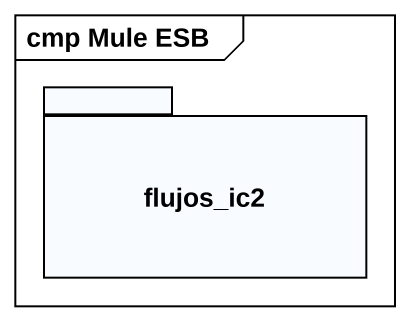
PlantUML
@startuml
mainframe cmp Mule ESB
package flujos_ic2 {
}
@enduml
